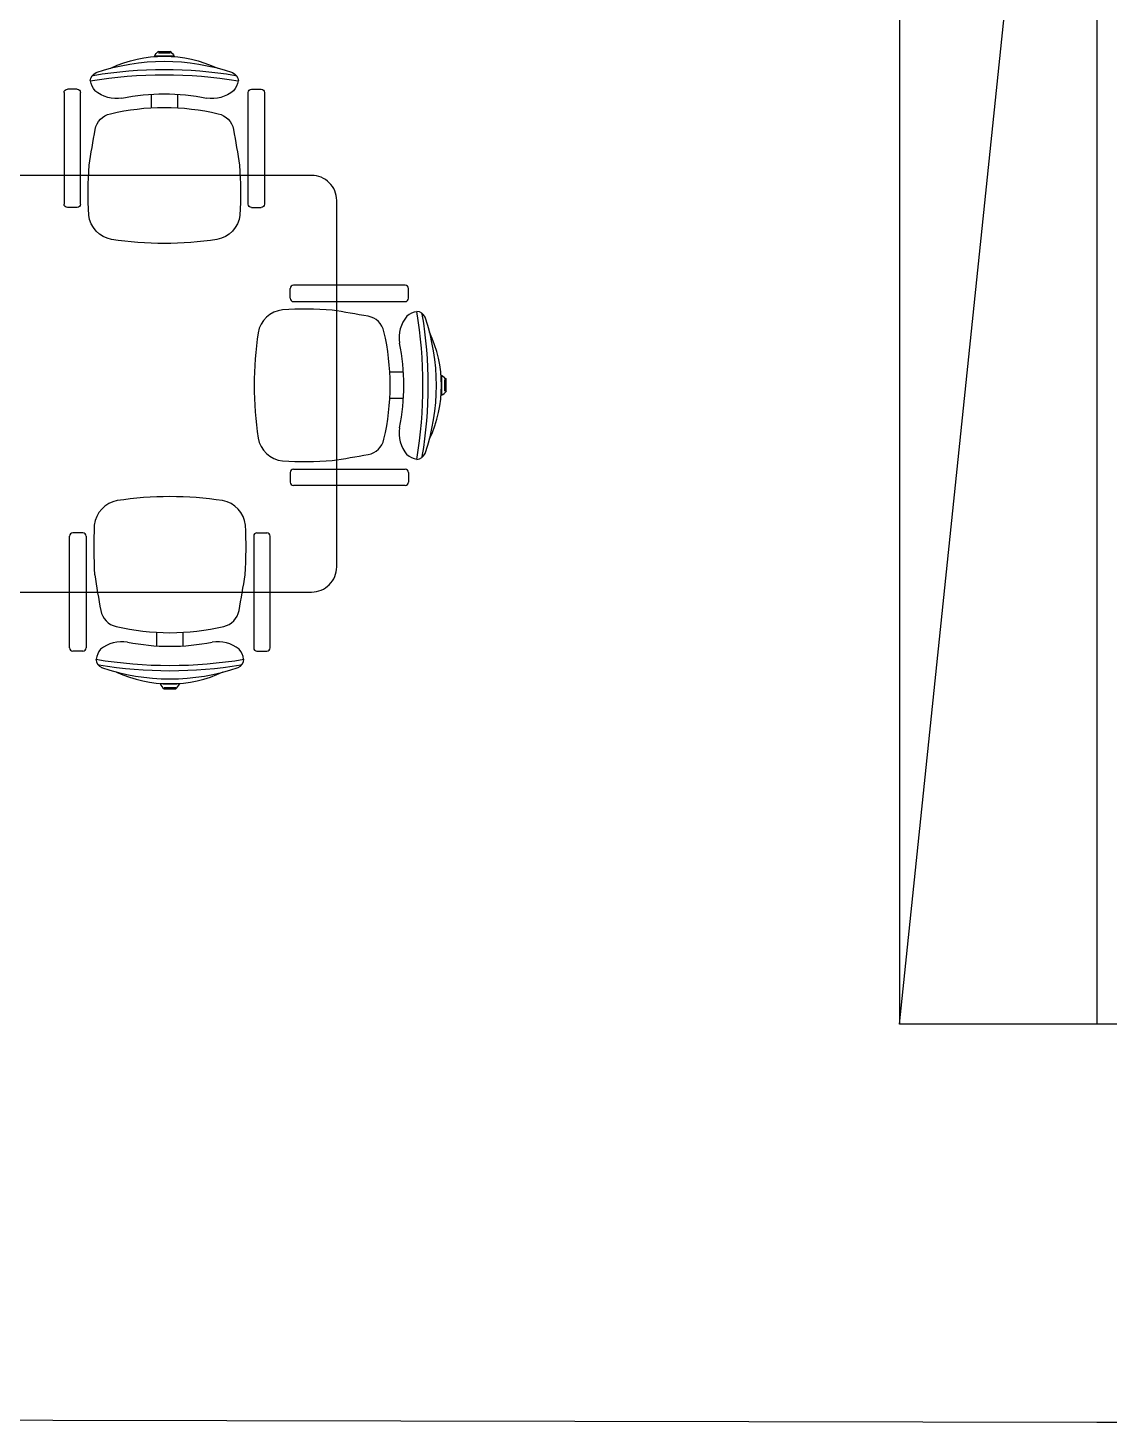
# Model space of a CAD drawing. Header units: inches. Extents: x -55 to 844, y -103 to 167.
# Drawn here: x 797.967 to 801.257, y 41.051 to 45.295 of the extents above; entities that cross this region are included whole.
import ezdxf

# ---------------------------------------------------------------- set-up
doc = ezdxf.new("R2010")
doc.units = ezdxf.units.IN
doc.header["$MEASUREMENT"] = 0
doc.layers.add('MOVABLE_FURNISHINGS', color=7, linetype='Continuous')

# ---------------------------------------------------------------- blocks, each defined once
blk = doc.blocks.new('kjhg')
for p, q in [((794.9901, 46.8719), (794.9901, 47.2119)), ((795.0301, 47.2219), (795.0001, 47.2219)), ((795.0401, 47.2119), (795.0401, 46.8719)), ((795.5501, 47.2119), (795.5501, 46.8719)), ((795.5601, 47.2219), (795.5901, 47.2219)), ((795.6001, 46.8719), (795.6001, 47.2119)), ((795.2555, 46.8775), (795.2555, 46.9189)), ((795.3355, 46.8775), (795.3355, 46.9189)), ((795.0301, 46.8619), (795.0001, 46.8619)), ((795.5601, 46.8619), (795.5901, 46.8619)), ((795.3251, 46.7618), (795.2651, 46.7618)), ((795.2775, 46.7512), (795.3127, 46.7512)), ((795.2775, 46.747), (795.3127, 46.747))]:
    blk.add_line(p, q)
for centre, radius, start, end in [((795.2951, 46.2765), 1.0554, 81.2623, 98.7377), ((795.15, 47.2356), 0.0855, 100.2619, 173.4138), ((795.4402, 47.2356), 0.0855, 6.5862, 79.7381), ((796.3012, 47.1785), 1.2379, 176.9008, 183.915), ((794.2891, 47.1785), 1.2379, 356.085, 3.0992), ((795.0001, 47.2119), 0.01, 90, 180), ((795.0301, 47.2119), 0.01, 0, 90), ((795.5601, 47.2119), 0.01, 90, 180), ((795.5901, 47.2119), 0.01, 0, 90), ((801.1574, 48.0776), 6.1701, 189.1732, 190.20083), ((789.4329, 48.0776), 6.1701, 349.79917, 350.8268), ((795.1439, 46.9955), 0.06, 190.2008, 257.8291), ((795.4464, 46.9955), 0.06, 282.1709, 349.7992), ((795.2951, 47.6328), 0.715, 256.7488, 283.2512), ((795.0001, 46.8719), 0.01, 180, 270), ((795.0301, 46.8719), 0.01, 270, 0), ((795.1304, 46.8288), 0.0601, 140.1836, 172.3709), ((795.1495, 46.787), 0.1035, 80.6626, 129.1633), ((795.2951, 47.5265), 0.6502, 258.5737, 281.4263), ((795.4407, 46.787), 0.1035, 50.8367, 99.3374), ((795.4599, 46.8288), 0.0601, 7.7258, 39.8164), ((795.5601, 46.8719), 0.01, 180, 270), ((795.5901, 46.8719), 0.01, 270, 0), ((795.2951, 48.1841), 1.3659, 260.5072, 279.4928), ((795.0998, 46.8391), 0.03, 184.1866, 245.8038), ((795.0791, 46.8251), 0.005, 214.0059, 267.276), ((795.2951, 48.1104), 1.3083, 260.4832, 279.5168), ((795.4905, 46.8391), 0.03, 294.1962, 355.8134), ((795.5112, 46.8251), 0.005, 272.724, 325.9941), ((795.2951, 47.4183), 0.6411, 251.1035, 288.8965), ((795.2945, 47.1414), 0.3796, 244.7602, 295.4323), ((795.3047, 46.7823), 0.0446, 207.4341, 232.4451), ((795.2855, 46.7823), 0.0446, 307.5549, 332.5659)]:
    blk.add_arc(centre, radius, start, end)

msp = doc.modelspace()

# ---------------------------------------------------------------- linework, layer by layer
for p, q in [((800.6191, 42.2624), (801.2191, 48.0389)), ((801.2191, 48.0389), (801.2191, 42.2624)), ((800.6191, 47.4389), (800.6191, 42.2624)), ((801.3691, 42.2624), (800.6191, 42.2624))]:
    msp.add_line(p, q)
msp.add_lwpolyline([(794.8644, 41.0624), (801.2191, 41.0507), (809.6396, 41.0506)])
at = {"layer": 'MOVABLE_FURNISHINGS', "color": 7, "linetype": 'Continuous'}
msp.add_lwpolyline([(794.8823, 43.5775), (798.8299, 43.5775, 0.414214), (798.9061, 43.6537), (798.9061, 44.7694, 0.414214), (798.8299, 44.8456), (794.8823, 44.8456, 0.414214), (794.8061, 44.7694), (794.8061, 43.6537, 0.414214)], format="xyb", close=True, dxfattribs=at)

# ---------------------------------------------------------------- block references
at = {"xscale": -1, "rotation": 180}
msp.add_blockref('kjhg', (3.0865, 91.9703), dxfattribs=at)
at = {"rotation": 90.00000000000001}
msp.add_blockref('kjhg', (845.9868, -751.0886), dxfattribs=at)
msp.add_blockref('kjhg', (3.1035, -3.4641))

doc.saveas('drawing.dxf')
